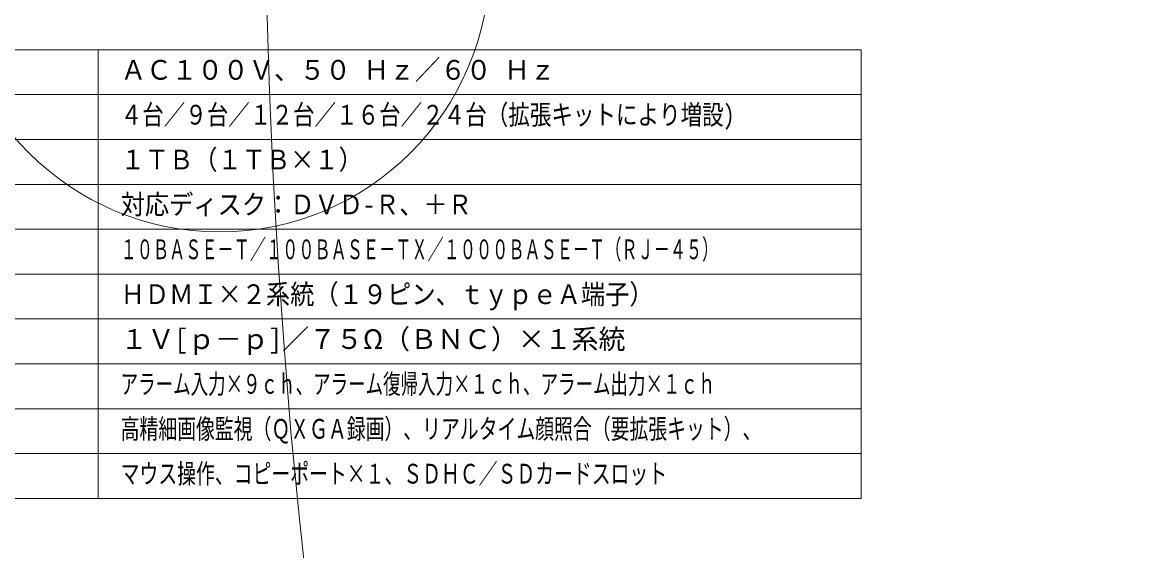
# Model space of a CAD drawing. Units: millimetres, scale not verified. Extents: x -1533 to 1483, y -726 to 761.
# Drawn here: x -31 to 92.7, y -62.3 to -3.4 of the extents above; entities that cross this region are included whole.
import ezdxf
from ezdxf.enums import TextEntityAlignment as Align

# ---------------------------------------------------------------- set-up
doc = ezdxf.new("R2010")
doc.units = ezdxf.units.MM
doc.header["$LTSCALE"] = 0.125
doc.layers.add('0-2_MOJI1', color=7, linetype='Continuous')
doc.layers.add('0-3_WAKU', color=1, linetype='Continuous', lineweight=18)
doc.layers.add('0-6_GAIKEI', color=1, linetype='Continuous', lineweight=18)
doc.styles.add('ＭＳ ゴシック', font='')
doc.styles.get('ＭＳ ゴシック').set_extended_font_data('MS Gothic')

msp = doc.modelspace()

# ---------------------------------------------------------------- linework, layer by layer
at = {"layer": '0-3_WAKU', "color": 4}
for p, q in [((-62.4943, -6.4954), (62.5057, -6.4954)), ((-22.4943, -6.4954), (-22.4943, -56.4954)), ((62.5057, -6.4954), (62.5057, -56.4954)), ((62.5057, -56.4954), (-62.4943, -56.4954))]:
    msp.add_line(p, q, dxfattribs=at)
at = {"layer": '0-3_WAKU'}
for p, q in [((-62.4943, -11.4954), (62.5057, -11.4954)), ((-62.4943, -16.4954), (62.5057, -16.4954)), ((-62.4943, -21.4954), (62.5057, -21.4954)), ((-62.4943, -26.4954), (62.5057, -26.4954)), ((-62.4943, -31.4954), (62.5057, -31.4954)), ((-62.4943, -36.4954), (62.5057, -36.4954)), ((-62.4943, -41.4954), (62.5057, -41.4954)), ((-62.4943, -46.4954), (62.5057, -46.4954)), ((-62.4943, -51.4954), (62.5057, -51.4954))]:
    msp.add_line(p, q, dxfattribs=at)
at = {"layer": '0-6_GAIKEI'}
for centre, radius in [((739.5414, 17.5869), 743.5013), ((-8.9617, 3.2674), 30.0643)]:
    msp.add_circle(centre, radius, dxfattribs=at)

# ---------------------------------------------------------------- texts
at = {"layer": '0-2_MOJI1', "style": 'ＭＳ ゴシック'}
for s, width, p in [('ＡＣ１００Ｖ、５０ Ｈｚ／６０ Ｈｚ', 0.95, (-19.9943, -10.4954)), ('４台／９台／１２台／１６台／２４台（拡張キットにより増設)', 0.8, (-19.9943, -15.4954)), ('１ＴＢ（１ＴＢ×１）', 0.9, (-19.9943, -20.4954)), ('対応ディスク：ＤＶＤ-Ｒ、＋Ｒ', 0.9, (-19.9943, -25.4954)), ('１０ＢＡＳＥ－Ｔ／１００ＢＡＳＥ－ＴＸ／１０００ＢＡＳＥ－Ｔ（ＲＪ－４５）', 0.6, (-19.9943, -30.4954)), ('ＨＤＭＩ×２系統（１９ピン、ｔｙｐｅＡ端子）', 0.9, (-19.9943, -35.4954)), ('アラーム入力×９ｃｈ、アラーム復帰入力×１ｃｈ、アラーム出力×１ｃｈ', 0.65, (-19.9943, -45.4954)), ('高精細画像監視（ＱＸＧＡ録画）、リアルタイム顔照合（要拡張キット）、', 0.7, (-19.9943, -50.4954)), ('マウス操作、コピーポート×１、ＳＤＨＣ／ＳＤカードスロット', 0.7, (-19.9943, -55.4954))]:
    msp.add_text(s, height=2.199, dxfattribs=dict(at, width=width)).set_placement(p, align=Align.BOTTOM_LEFT)
msp.add_text('１Ｖ[ｐ－ｐ]／７５Ω（ＢＮＣ）×１系統', height=2.199, dxfattribs=at).set_placement((-19.9943, -40.4954), align=Align.BOTTOM_LEFT)

doc.saveas('drawing.dxf')
